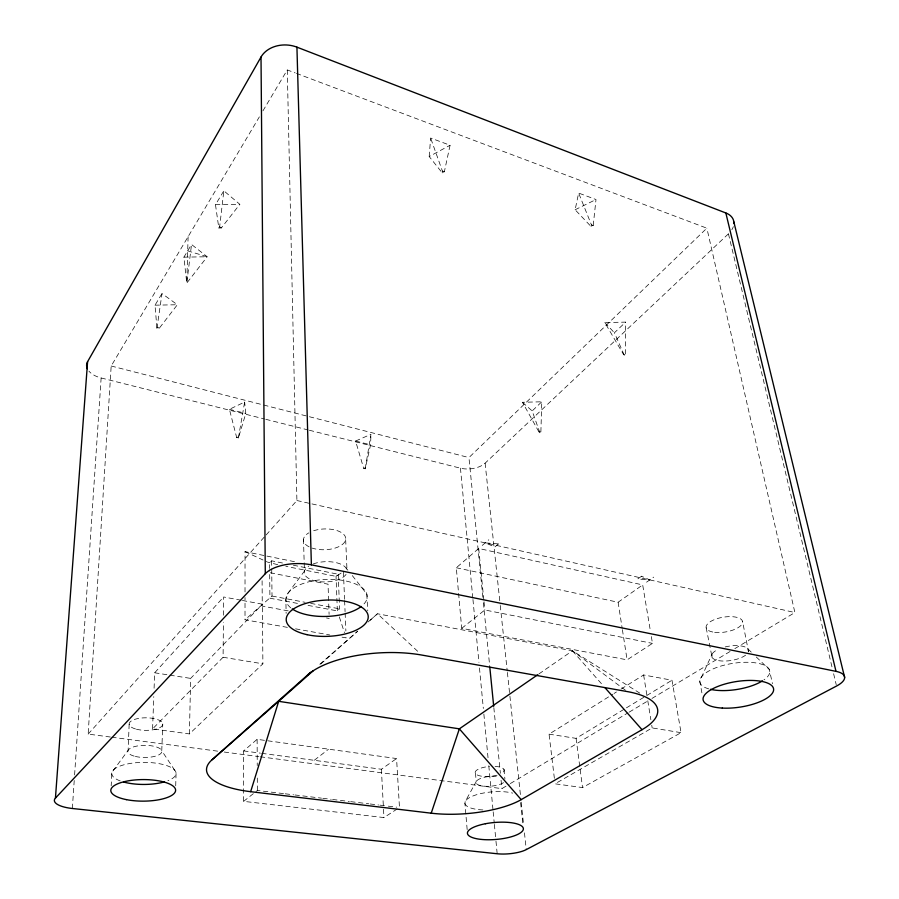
<?xml version="1.0" encoding="UTF-8"?>
<svg xmlns="http://www.w3.org/2000/svg" width="899" height="899" viewBox="0 0 899 899"><rect width="100%" height="100%" fill="white"/><g stroke="black" fill="none" stroke-linecap="round" stroke-linejoin="round"><path stroke-width="0.67" stroke-dasharray="4.5 3.37" d="M397.257 808.931L383.952 817.562L243.629 801.357L243.663 750.923L257.125 739.326L396.571 758.542L399.471 807.493M287.388 627.367L245.011 619.782L245.022 597.532M245.022 591.969L245.034 551.649L265.531 555.807M242.382 600.465L262.452 604.195L262.879 663.81L189.397 733.921L152.583 728.898L223.087 657.259L223.413 622.22M223.48 615.208L223.649 596.981L241.044 600.217M625.356 353.992L625.625 322.123L604.813 322.561L623.254 354.049L624.209 355.049L625.356 353.992L623.254 354.049M189.397 733.921L190.644 678.385L262.452 604.195M188.105 236.684L186.778 283.084L207.208 256.754L191.532 244.483L183.902 257.159L186.778 283.084L191.532 244.483M175.71 785.85L176.058 773.646L174.541 769.994L161.764 750.732L162.775 724.01M540.883 431.88L541.782 401.797L522.443 402.28L538.939 431.925L539.906 432.779L540.883 431.88L538.939 431.925M365.208 468.784L370.961 434.296L355.588 441.038L363.702 468.413L365.208 468.784L370.579 444.803L370.961 434.296M152.583 728.898L153.774 696.635M154.089 688.218L154.662 672.789L223.649 596.981M129.153 724.291L128.13 750.339L111.892 772.365L111.184 785.827M110.375 737.023L88.158 734.101L111.184 366.005L259.362 116.87M72.347 808.493L74.224 780.534M74.595 774.938L101.138 377.962A21.16 12.294 5.2 0 1 88.922 371.152M429.194 156.527L430.621 138.03L450.062 145.256L444.364 171.743L442.229 172.878L429.194 156.527L450.062 145.256M442.229 172.878L442.398 171.035L430.621 138.03M593.205 225.492L595.992 199.533L578.641 193.071L575.124 209.759L591.07 226.526L593.205 225.492L591.441 224.862L578.641 193.071M218.817 228.009L219.671 226.638L223.84 190.802L239.831 204.331L221.311 227.975L218.817 228.009L215.479 204.691L223.84 190.802M156.943 328.337L162 293.557L177.361 304.739L159.224 328.292L156.943 328.337L155.01 305.177L162 293.557M238.37 438.06L244.652 402.044L229.414 409.315L236.707 437.667L238.37 438.06L245.809 413.439L244.652 402.044M591.07 226.526L591.441 224.862M262.935 110.858L287.275 69.931L295.142 72.898M88.158 734.101L265.227 535.984M266.16 534.939L296.906 500.529L287.275 69.931M282.5 563.021L271.622 560.83L269.565 563.044L269.621 568.449M271.712 568.955L272.015 596.048L245.011 619.782M293.366 565.213L338.226 574.247L336.035 576.383L337.361 610.904L338.215 613.545M482.853 597.262L468.952 457.569L706.861 228.189L296.456 73.392M539.906 432.779L532.174 410.933L541.782 401.797M624.209 355.049L614.41 332.776L625.625 322.123M309.368 430.25L460.445 468.188A18.16 9.732 -5.8 0 0 485.112 463.176L728.437 233.819A23.43 14.71 -16.4 0 0 729.696 232.538M338.226 574.247L339.575 608.837L337.361 610.904L307.076 605.207M320.718 664.058L357.51 631.458M370.118 620.276L377.468 613.759L572.427 650.797L640.56 693.623M319.842 664.26L357.633 631.143M368.073 621.996L377.468 613.759L419.687 653.168M651.337 636.582L652.472 643.381L627.097 659.844L461.715 628.334L456.299 567.763L478.706 548.469L642.684 584.912L650.426 631.143M482.246 545.423L488.786 539.782M243.629 801.357L257.35 790.468L283.826 793.637M461.715 628.334L484.842 609.983L652.472 643.381M314.392 760.183L328.427 749.317M261.755 753.328L381.39 769.252L396.571 758.542M456.299 567.763L618.119 602.24L642.684 584.912M646.561 582.181L653.708 577.124M538.973 673.89L572.427 650.797L626.131 690.747M341.092 573.113L336.035 576.383L285.848 566.314M554.368 778.298L549.053 734.157L612.882 694.197M614.062 693.455L616.433 691.983M621.153 689.016L643.617 674.958L671.98 680.228L681.049 732.674L582.53 787.569L555.031 783.816L652.18 727.92L681.049 732.674M549.053 734.157L576.09 738.36L625.232 708.569M626.434 707.839L645.606 696.219M646.808 695.489L671.98 680.228M260.317 756.789L501.9 788.637L509.104 784.299M510.306 783.58L627.985 712.851M629.188 712.132L647.201 701.31M652 698.422L730.055 651.505M734.854 648.617L794.896 612.534L706.861 228.189M575.124 209.759L595.992 199.533M236.707 437.667L238.235 436.948M363.702 468.413L365.241 467.75M155.01 305.177L177.361 304.739M183.902 257.159L207.208 256.754L187.7 250.855M215.479 204.691L239.831 204.331M285.219 793.806L293.58 794.806M294.973 794.974L321.449 798.143M322.842 798.312L331.203 799.312M332.596 799.481L349.306 801.481M350.7 801.65L368.815 803.818M370.208 803.987L378.569 804.987M379.962 805.156L386.93 805.987M388.323 806.156L396.684 807.167M111.757 737.202L218.659 751.294M224.222 752.036L258.923 756.61M243.663 750.923L260.362 753.148M154.662 672.789L168.495 674.947M169.877 675.16L190.644 678.385M223.087 657.259L262.879 663.81M295.591 628.839L329.753 634.964M342.058 637.166L346.16 637.897L345.553 636.043M288.231 610.893L262.272 606.095L262.092 579.552M326.494 617.973L329.225 618.478M272.015 596.048L305.109 602.308M310.627 603.353L339.575 608.837M297.445 603.386L269.925 598.206L269.633 569.809M270.284 572.787L328.034 584.181L329.09 614.365M277.701 564.673L267.497 562.089M266.902 556.088L295.591 561.909M296.906 500.529L310.593 503.609M311.964 503.912L794.896 612.534M229.414 409.315L245.809 413.439M355.588 441.038L370.579 444.803M101.138 377.962L264.452 418.968M265.812 419.316L308.009 429.913M111.184 366.005L468.952 457.569M442.398 171.035L444.364 171.743M245.034 551.649L263.036 560.01M266.295 561.527L266.981 561.841M157.651 327.191L159.224 328.292M219.671 226.638L221.311 227.975M522.443 402.28L532.174 410.933M751.238 652.123L747.226 648.258L748.485 651.472L742.574 621.535M756.261 656.967L769.33 669.541L772.455 683.734M604.813 322.561L614.41 332.776M572.427 650.797L603.049 685.51M346.081 568.044L347.857 570.202M352.284 575.585L366.758 593.936L367.758 610.736M339.328 616.939L344.463 632.682M728.437 233.819L832.317 668.317M833.62 673.767L836.227 684.667M706.176 627.794L712.132 657.562L712.042 654.157L699.77 680.97L702.467 696.096M643.617 674.958L646.909 695.332M647.786 700.759L650.865 719.773M651.741 725.212L652.18 727.92M618.119 602.24L622.175 628.3M622.389 629.671L627.097 659.844M576.09 738.36L582.53 787.569M485.112 463.176L500.114 604.072M500.26 605.465L507.238 671.036M507.384 672.43L509.767 694.758M509.913 696.152L520.611 796.593M521.195 802.178L523.578 824.495M524.465 832.867L526.252 849.611M520.6 802.661L522.915 824.45M503.934 769.286L504.923 779.118M478.706 548.469L483.887 600.42M484.022 601.779L484.842 609.983M483.404 602.847L489.663 665.709M493.832 707.614L500.372 773.264M501.069 780.253L501.9 788.637M460.445 468.188L472.818 598.105M472.953 599.498L478.942 662.372M479.47 667.957L483.336 708.468M483.864 714.064L488.123 758.767M488.798 765.746L493.057 810.46M493.18 811.853L494.248 823.023M494.383 824.428L495.843 839.79M495.978 841.194L497.181 853.758M467.165 829.608L464.918 803.335L465.188 801.571L476.2 781.613L475.357 771.69M381.39 769.252L383.446 807.898M383.513 809.28L383.952 817.562M345.666 539.715L346.958 569.134M343.418 571.618L344.553 599.228M344.609 600.611L345.07 611.657M345.126 613.039L345.879 630.997M303.491 539.254L304.143 561.437M304.188 562.819L304.435 571.135L287.938 593.273L285.871 599.509L286.129 613.332M271.622 560.83L271.7 567.595M257.125 739.326L257.238 765.588M257.294 778.028L257.35 790.468M733.314 226.66A23.43 14.71 -16.4 0 1 731.842 229.728M290.759 607.825A40.691 18.508 -2.3 0 1 326.157 579.394A40.691 18.508 -2.3 0 1 362.657 605.285M346.07 574.371A21.452 10.114 -2.2 0 1 315.628 581.035A21.452 10.114 -2.2 0 1 308.762 566.1M313.2 563.954A21.452 10.114 -2.2 0 1 346.969 569.865M313.672 530.736A21.16 10.406 -2.1 0 1 341.103 532.388A21.16 10.406 -2.1 0 1 339.901 546.109A21.16 10.406 -2.1 0 1 312.155 548.098M309.121 546.862A21.16 10.406 -2.1 0 1 308.762 532.882M120.23 780.928A32.173 11.035 -0.1 0 1 121.354 765.577A32.173 11.035 -0.1 0 1 166.113 765.386A32.173 11.035 -0.1 0 1 167.877 780.725M725.133 646.954A18.699 7.237 -9.2 0 1 748.361 651.899M745.586 655.191A18.699 7.237 -9.2 0 1 717.998 660.518A18.699 7.237 -9.2 0 1 717.84 649.516M708.727 688.87A35.398 13.204 -9 0 1 709.289 670.744A35.398 13.204 -9 0 1 756.576 663.035A35.398 13.204 -9 0 1 763.948 679.88M503.519 782.636A14.676 4.911 -4.9 0 1 483.1 786.074A14.676 4.911 -4.9 0 1 478.482 779.467A14.676 4.911 -4.9 0 1 499.327 776.646M482.875 809.943A27.734 8.934 -4.9 0 1 469.514 797.604A27.734 8.934 -4.9 0 1 512.688 793.12M495.091 766.398A14.62 4.978 -4.9 0 1 501.26 773.612M497.08 775.196A14.62 4.978 -4.9 0 1 475.695 773.882A14.62 4.978 -4.9 0 1 489.393 766.476M498.473 543.929L494.877 546.985L485.202 542.872L498.473 543.929M641.571 576.214L637.683 579.001L649.786 579.9L641.571 576.214M136.457 729.224A16.823 6.271 0.2 0 0 162.73 724.628A16.823 6.271 0.2 0 0 138.682 718.402A16.823 6.271 0.2 0 0 136.457 729.224M135.367 756.441A17.002 6.057 0 0 0 161.831 751.856A17.002 6.057 0 0 0 137.401 745.968A17.002 6.057 0 0 0 135.367 756.441M714.705 632.334A18.474 7.473 -9.4 0 0 742.608 622.31A18.474 7.473 -9.4 0 0 715.75 619.108A18.474 7.473 -9.4 0 0 714.705 632.334"/><path stroke-width="1.35" d="M725.841 212.973L835.991 671.351A28.734 10.271 -9.9 0 1 836.553 686.027L526.252 849.611A21.295 6.226 -4.9 0 1 497.181 853.758L72.347 808.493A25.453 8.248 0.5 0 1 55.435 798.11L87.596 361.656L261.013 57.03A26.813 21.014 2.7 0 1 296.928 47.153L725.841 212.973A23.43 14.71 -16.4 0 1 733.921 223.491M250.652 791.682A72.684 25.397 -2 0 1 211.928 759.88L307.514 675.07A81.876 32.656 -3.4 0 1 421.698 655.045L627.255 691.578A76.213 27.88 -6.5 0 1 642.032 729.696L521.195 799.638A67.594 22.273 -4.6 0 1 431.217 813.19L250.652 791.682L278.679 701.321L313.369 670.587M431.217 813.19L459.355 728.842L537.816 674.688M55.435 798.11L265.295 573.719A34.229 15.957 -1.6 0 1 311.38 564.842L835.991 671.351M307.514 675.07L310.649 672.328M211.928 759.88L278.679 701.321L459.355 728.842L521.195 799.638M604.915 687.623L642.032 729.696M733.865 221.941L844.633 677.43M489.798 667.103L493.697 706.221M296.928 47.153L311.38 564.842M261.013 57.03L265.295 573.719M87.349 368.702A21.16 12.294 5.2 0 1 87.596 361.656M361.252 606.465A40.691 18.508 -2.3 0 1 292.22 608.915M164.472 781.86A32.173 11.035 -0.1 0 1 123.534 781.995M762.509 680.846A35.398 13.204 -9 0 1 710.435 689.319M307.053 634.672A41.039 18.149 -2.3 0 0 368.23 616.703A41.039 18.149 -2.3 0 0 306.379 603.24A41.039 18.149 -2.3 0 0 307.053 634.672M126.456 799.638A32.386 10.777 -0.2 0 0 175.608 790.435A32.386 10.777 -0.2 0 0 127.602 780.961A32.386 10.777 -0.2 0 0 126.456 799.638M722.302 708.075A35.657 12.912 -8.8 0 0 773.59 688.892A35.657 12.912 -8.8 0 0 719.133 685.937A35.657 12.912 -8.8 0 0 722.302 708.075M485.415 823.742A28.06 8.518 -4.8 0 0 476.425 838.688A28.229 8.563 -4.8 0 0 480.729 839.351A28.06 8.518 -4.8 0 0 523.263 829.608A28.06 8.518 -4.8 0 0 485.415 823.742"/></g></svg>
